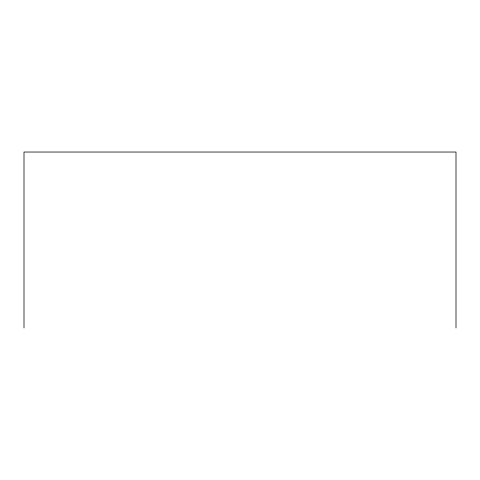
<?xml version="1.0" encoding="UTF-8"?>
<svg xmlns="http://www.w3.org/2000/svg" width="480" height="480" viewBox="0 0 480 480"><rect width="100%" height="100%" fill="white"/><g stroke="black" fill="none" stroke-linecap="round" stroke-linejoin="round"><path stroke-width="0.72" d="M456 327.966L456 152.034L24 152.034L24 327.966"/></g></svg>
